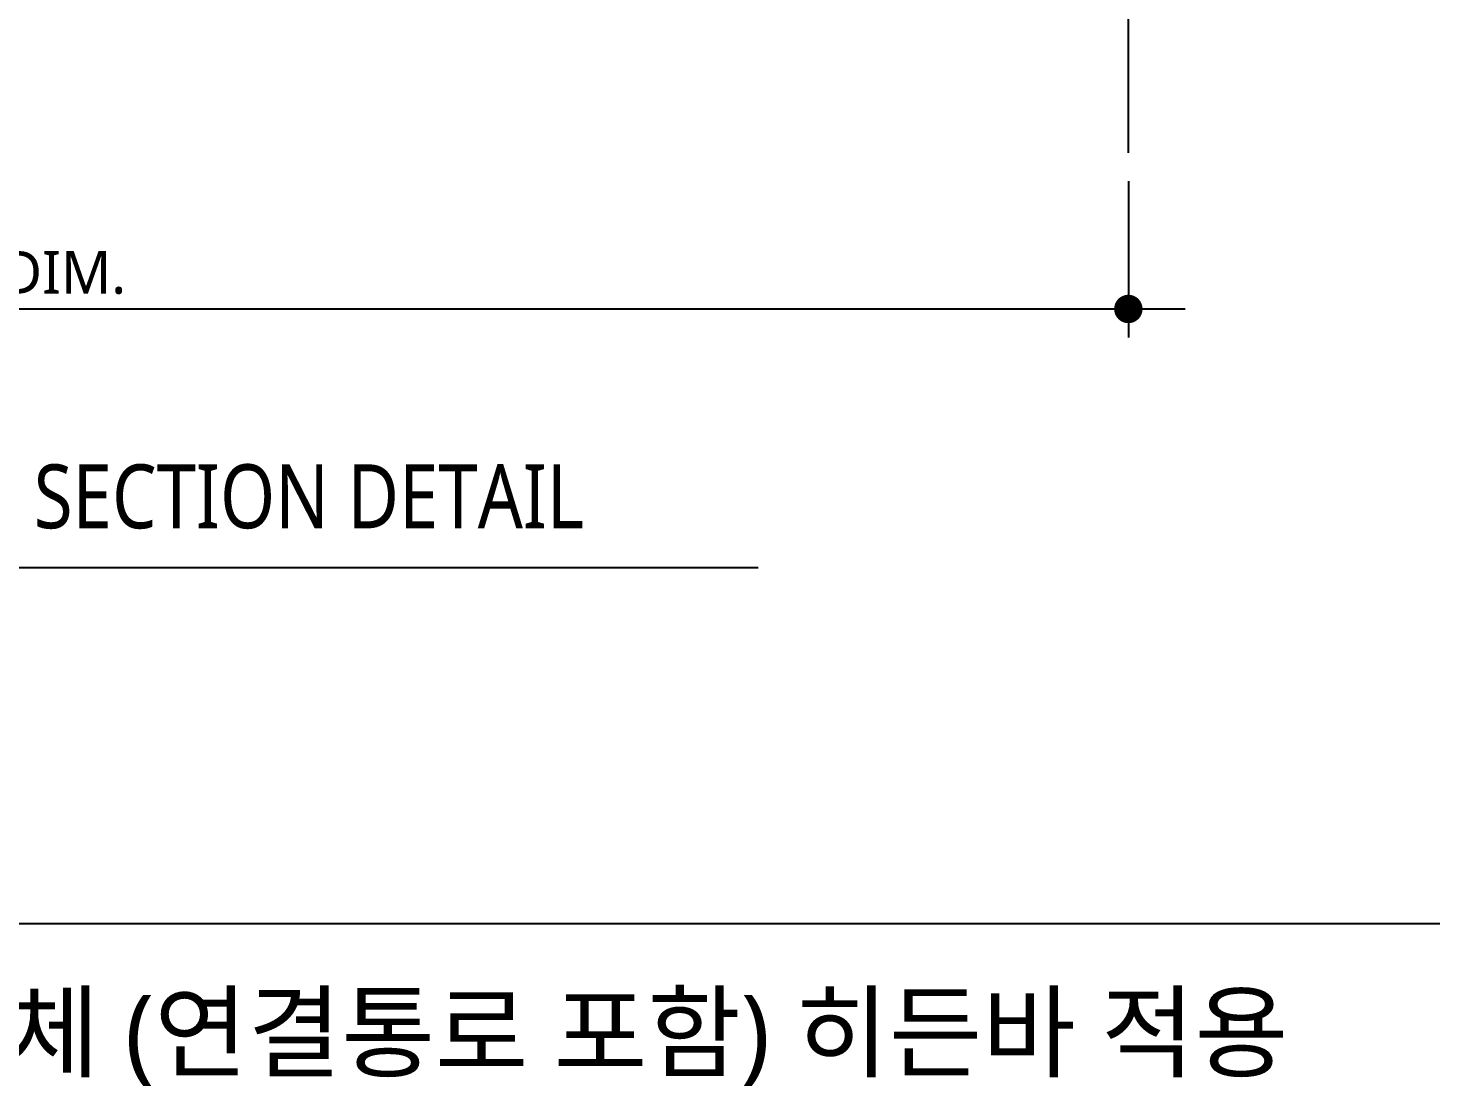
# Model space of a CAD drawing. Extents: x 93 to 3288, y 42 to 1146.
# Drawn here: x 1005.1 to 1202.7, y 49.1 to 198.2 of the extents above; entities that cross this region are included whole.
import ezdxf

# ---------------------------------------------------------------- set-up
doc = ezdxf.new("R2010")
doc.units = 0
doc.header["$LTSCALE"] = 200
doc.header["$MEASUREMENT"] = 0
doc.header["$PDMODE"] = 3
doc.header["$PDSIZE"] = -1
doc.linetypes.add('CEN-GAUN', pattern=[32.2, 30, -1, 0.2, -1])
doc.linetypes.add('CENTERX2', pattern=[4, 2.5, -0.5, 0.5, -0.5])
doc.layers.get('0').update_dxf_attribs({"linetype": 'CONTINUOUS'})
doc.layers.get('Defpoints').update_dxf_attribs({"color": 137, "linetype": 'CONTINUOUS'})
for name, color, linetype in [('01TEX', 3, 'CONTINUOUS'), ('3', 3, 'CONTINUOUS'), ('CEN', 1, 'CEN-GAUN'), ('DIM', 7, 'CONTINUOUS'), ('FORM', 7, 'CONTINUOUS')]:
    doc.layers.add(name, color=color, linetype=linetype)
doc.styles.add('FORM1', font='malgun.ttf', dxfattribs={"width": 0.85})
doc.styles.add('GAUN', font='malgun.ttf')
doc.styles.add('맑은고딕', font='malgun.ttf')
doc.dimstyles.new('GAUN-4', dxfattribs={"dimscale": 4, "dimtxt": 1.5, "dimasz": 1, "dimexe": 1, "dimexo": 1, "dimgap": 0.5, "dimtad": 1, "dimdec": 1, "dimzin": 1, "dimdsep": 46, "dimlunit": 6, "dimtxsty": '맑은고딕', "dimblk": 'CJDOT', "dimcen": 0.09, "dimdle": 1, "dimclrd": 256, "dimclre": 256, "dimclrt": 3, "dimadec": 0, "dimazin": 0, "dimtfac": 1, "dimtdec": 1, "dimtix": 1, "dimtmove": 2, "dimatfit": 3, "dimfxl": 1, "dimtolj": 1, "dimtzin": 1, "dimarcsym": 0})

# ---------------------------------------------------------------- blocks, each defined once
blk = doc.blocks.new('CJDOT')
blk.add_line((-2, -2.7e-15), (2, 2.7e-15))
at = {"const_width": 0.5}
blk.add_lwpolyline([(-0.25, 0, 1), (0.25, 0, 1)], format="xyb", close=True, dxfattribs=at)
blk = doc.blocks.new('*D127')
at = {"layer": 'Defpoints', "color": 0, "transparency": 16777216}
for p in [(825.1351984409935, 180.5825244168991, -1.58623119999998e-09), (1160.056062969017, 180.5825244168991, -1.58623119999998e-09), (1160.056062969017, 158.5825244181397, -1.58623119999998e-09)]:
    blk.add_point(p, dxfattribs=at)
at = {"layer": 'DIM', "lineweight": -2, "transparency": 16777216}
for p, q in [((825.1351984409935, 176.5825244168991, -1.58623119999998e-09), (825.1351984409935, 154.5825244181397, -1.58623119999998e-09)), ((1160.056062969017, 176.5825244168991, -1.58623119999998e-09), (1160.056062969017, 154.5825244181397, -1.58623119999998e-09)), ((829.1351984409935, 158.5825244181397, -1.58623119999998e-09), (1156.056062969017, 158.5825244181397, -1.58623119999998e-09))]:
    blk.add_line(p, q, dxfattribs=at)
at = {"layer": 'DIM', "lineweight": -2, "transparency": 16777216, "xscale": 4, "yscale": 4, "zscale": 4, "rotation": 180}
blk.add_blockref('CJDOT', (825.1351984409935, 158.5825244181397, -1.58623119999998e-09), dxfattribs=at)
at = {"layer": 'DIM', "lineweight": -2, "transparency": 16777216, "xscale": 4, "yscale": 4, "zscale": 4}
blk.add_blockref('CJDOT', (1160.056062969017, 158.5825244181397, -1.58623119999998e-09), dxfattribs=at)
at = {"layer": 'DIM', "color": 3, "transparency": 16777216, "insert": (992.5956307050051, 163.6823885485744, -1.58623119999998e-09), "char_height": 6, "attachment_point": 5, "style": '맑은고딕'}
blk.add_mtext('\\A1;MODULE DIM.', dxfattribs=at)

msp = doc.modelspace()

# ---------------------------------------------------------------- linework, layer by layer
at = {"layer": '3'}
msp.add_line((93.00000000099271, 72.00000000098589), (1467.000000248803, 72.00000000098589), dxfattribs=at)
at = {"layer": 'CEN', "color": 1, "linetype": 'CENTERX2', "ltscale": 10}
msp.add_line((1160.056062969017, 180.5825244168991, -1.58623119999998e-09), (1160.056062969017, 371.5825244168991, -1.58623119999998e-09), dxfattribs=at)
at = {"layer": 'FORM'}
msp.add_line((898.0760849412522, 122.1557126080224, -1.58623138670637e-09), (1107.925053987464, 122.1557126080224, -1.58623138670637e-09), dxfattribs=at)

# ---------------------------------------------------------------- texts
at = {"layer": '01TEX', "style": 'FORM1', "width": 0.85}
msp.add_text('HORIZONTAL SECTION DETAIL', height=8.999999999973806, dxfattribs=at).set_placement((940.3825743028697, 127.6871178679212, -1.58623138670637e-09))
at = {"layer": '01TEX', "style": 'GAUN'}
msp.add_text('주출입구 전면 커튼월 , 2층 전체 (연결통로 포함) 히든바 적용', height=10.5, dxfattribs=at).set_placement((827.8214818858442, 51.46122120936343))

# ---------------------------------------------------------------- dimensions: what is measured, and where the dimension line sits
at = {"layer": 'DIM'}
dim = msp.add_linear_dim(base=(1160.056062969017, 158.5825244181397, -1.58623119999998e-09), p1=(825.1351984409935, 180.5825244168991, -1.58623119999998e-09), p2=(1160.056062969017, 180.5825244168991, -1.58623119999998e-09), text='MODULE DIM.', dimstyle='GAUN-4', dxfattribs=at)
dim.commit()
dim.dimension.update_dxf_attribs({"geometry": '*D127', "text_midpoint": (992.5956307050051, 163.6823885485744, -1.58623119999998e-09)})

doc.saveas('drawing.dxf')
